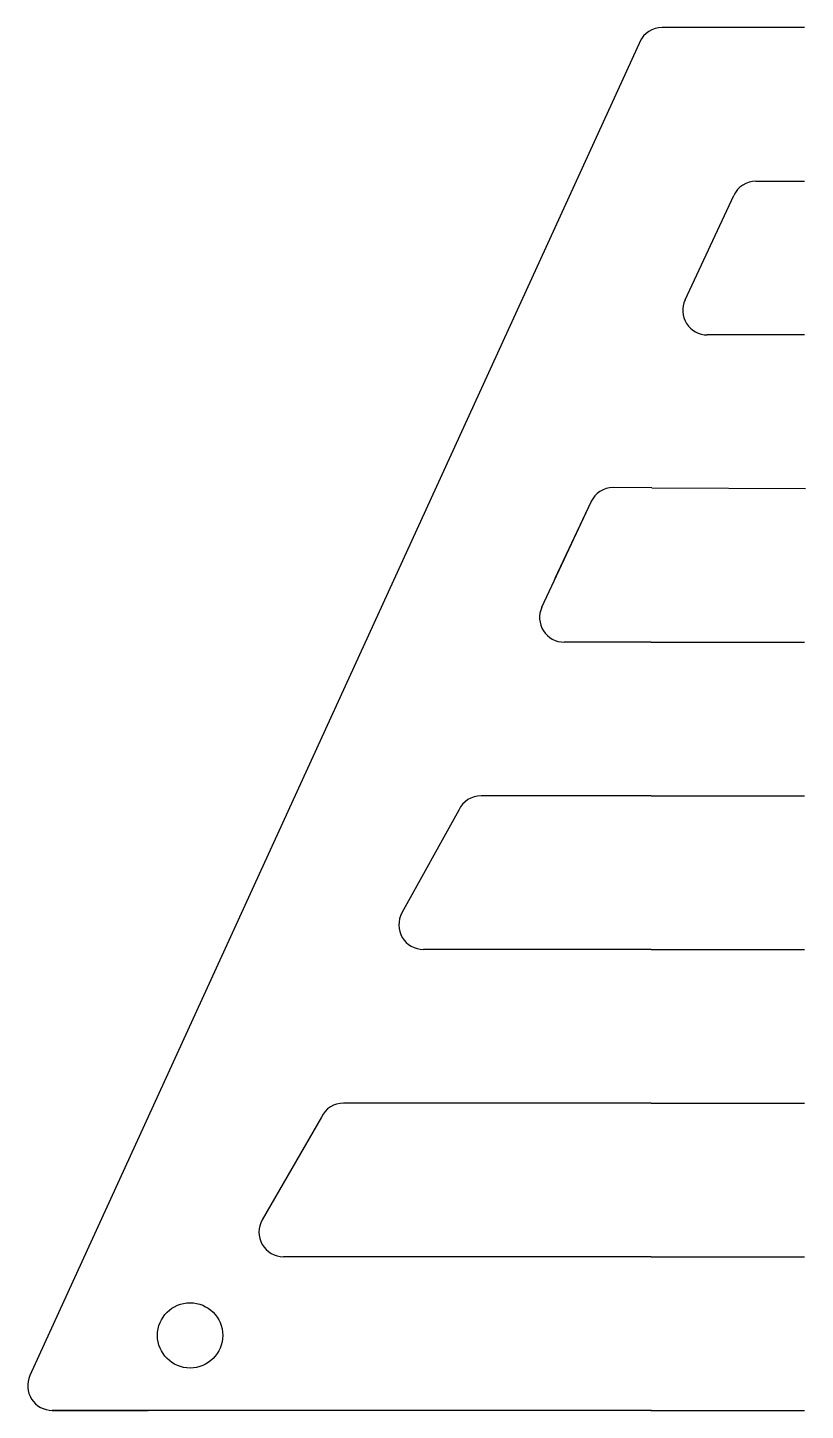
# Model space of a CAD drawing. Header units: millimetres. Extents: x -101 to 0, y 0 to 180.
import ezdxf

# ---------------------------------------------------------------- set-up
doc = ezdxf.new("R2010")
doc.units = ezdxf.units.MM
doc.layers.get('0').update_dxf_attribs({"linetype": 'CONTINUOUS'})

msp = doc.modelspace()

# ---------------------------------------------------------------- linework, layer by layer
for p, q in [((-21.34, 178.4), (-100.93, 4.53)), ((0, 180), (-18.57, 180)), ((-6.34, 160), (0, 160)), ((-15.58, 144.55), (-9.24, 158.15)), ((0, 140), (-12.68, 140)), ((-19.92, 120.11), (-24.95, 120.12)), ((-19.92, 120.11), (0.1, 120)), ((-34.23, 104.55), (-27.83, 118.27)), ((-32.48, 108.32), (-27.83, 118.27)), ((-20, 100), (-31.33, 100)), ((-20, 100), (0, 100)), ((-20, 80), (-42.15, 80)), ((-20, 80), (0, 80)), ((-45.05, 78.15), (-52.46, 64.75)), ((-20, 60), (-49.66, 60)), ((-20, 60), (0, 60)), ((-20, 40), (-60.06, 40)), ((-20, 40), (0, 40)), ((-62.96, 38.15), (-70.66, 24.8)), ((-20, 20), (-67.89, 20)), ((-20, 20), (0, 20)), ((-20, 0), (-98.02, 0)), ((-20, 0), (0, 0)), ((-98.02, 0), (-85.52, 0))]:
    msp.add_line(p, q)
msp.add_circle((-80.06, 9.76), 4.25)
for centre, start, end in [((-18.57, 176.8), 90, 155), ((-6.34, 156.8), 90, 155), ((-12.68, 143.2), 155, 270.0096), ((-24.93, 116.92), 90.3073, 155.0498), ((-31.33, 103.2), 155, 270), ((-42.15, 76.8), 90, 155), ((-49.66, 63.2), 151.0524, 270), ((-60.06, 36.8), 90, 155), ((-67.89, 23.2), 150.0179, 270), ((-98.02, 3.2), 155.4024, 270)]:
    msp.add_arc(centre, 3.2, start, end)
msp.add_point((-20, 0))

doc.saveas('drawing.dxf')
